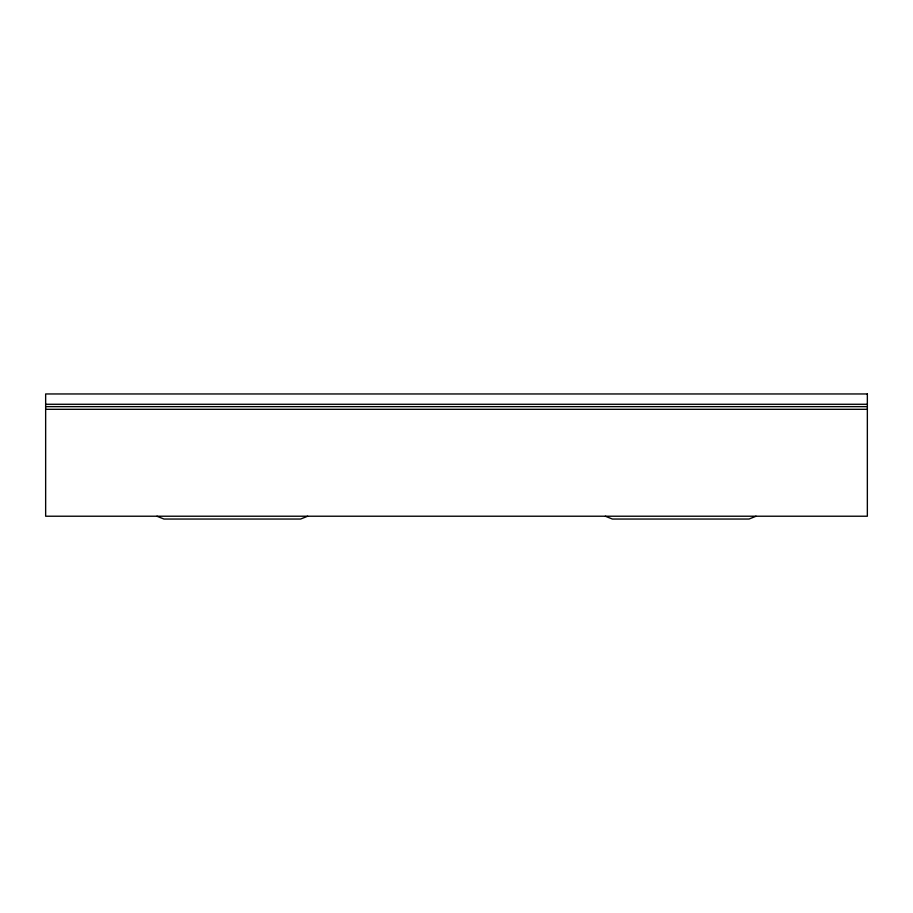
<?xml version="1.0" encoding="UTF-8"?>
<svg xmlns="http://www.w3.org/2000/svg" width="913" height="913" viewBox="0 0 913 913"><rect width="100%" height="100%" fill="white"/><g stroke="black" fill="none" stroke-linecap="round" stroke-linejoin="round"><path stroke-width="1.37" d="M307.658 516.222L300.617 519.041L163.975 519.041L156.933 516.222M756.067 516.222L749.025 519.041L612.383 519.041L605.342 516.222M45.65 404.276L867.35 404.276M45.65 406.627L867.35 406.627M45.65 409.309L867.35 409.309M867.35 393.96L45.65 393.96L45.65 516.222L867.35 516.222L867.35 393.96"/></g></svg>
